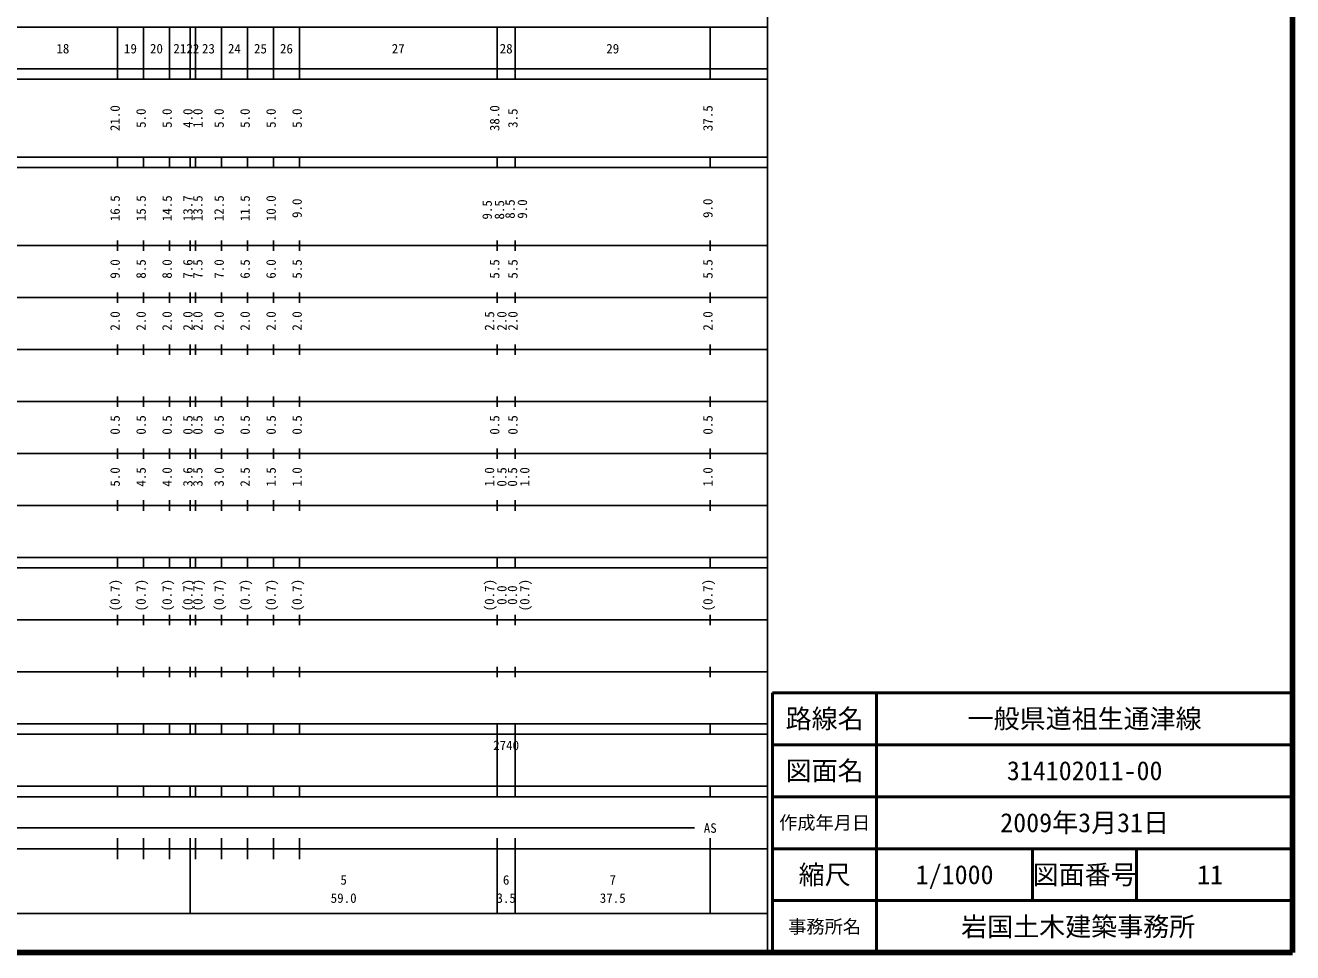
# Model space of a CAD drawing. Units: millimetres on the paper, enlarged 1000 times. Extents: x 40000 to 680000, y 20000 to 380000.
# Drawn here: x 436290 to 680000, y 20000 to 198357 of the extents above; entities that cross this region are included whole.
import ezdxf
from ezdxf.enums import TextEntityAlignment as Align

# ---------------------------------------------------------------- set-up
doc = ezdxf.new("R2010")
doc.units = ezdxf.units.MM
doc.header["$LTSCALE"] = 1000
for name, color, linetype, lineweight in [('M-TTL', 2, 'Continuous', 140), ('M-TTL-BAND', 7, 'Continuous', 25), ('M-TTL-FRAM', 2, 'Continuous', 50), ('M-TTL-LINE', 7, 'Continuous', 50)]:
    doc.layers.add(name, color=color, linetype=linetype, lineweight=lineweight)
doc.layers.add('M-TTL-TXT', color=7, linetype='Continuous')
doc.styles.add('ＭＳ ゴシック', font='')
doc.styles.get('ＭＳ ゴシック').set_extended_font_data('MS Gothic')

msp = doc.modelspace()

# ---------------------------------------------------------------- linework, layer by layer
at = {"layer": 'M-TTL'}
for p, q in [((680000, 20000), (680000, 380000)), ((40000, 20000), (680000, 20000))]:
    msp.add_line(p, q, dxfattribs=at)
at = {"layer": 'M-TTL-BAND'}
for p, q in [((579000, 20000), (579000, 370000)), ((68000, 198000), (579000, 198000)), ((454000, 188000), (454000, 198000)), ((459000, 188000), (459000, 198000)), ((464000, 188000), (464000, 198000)), ((468000, 188000), (468000, 198000)), ((469000, 188000), (469000, 198000)), ((474000, 188000), (474000, 198000)), ((479000, 188000), (479000, 198000)), ((484000, 188000), (484000, 198000)), ((489000, 188000), (489000, 198000)), ((527000, 188000), (527000, 198000)), ((530500, 188000), (530500, 198000)), ((568000, 188000), (568000, 198000)), ((40000, 190000), (579000, 190000)), ((40000, 188000), (579000, 188000)), ((40000, 173000), (579000, 173000)), ((40000, 171000), (579000, 171000)), ((454000, 171000), (454000, 173000)), ((459000, 171000), (459000, 173000)), ((464000, 171000), (464000, 173000)), ((468000, 171000), (468000, 173000)), ((469000, 171000), (469000, 173000)), ((474000, 171000), (474000, 173000)), ((479000, 171000), (479000, 173000)), ((484000, 171000), (484000, 173000)), ((489000, 171000), (489000, 173000)), ((527000, 171000), (527000, 173000)), ((530500, 171000), (530500, 173000)), ((568000, 171000), (568000, 173000)), ((40000, 156000), (579000, 156000)), ((454000, 155000), (454000, 157000)), ((459000, 155000), (459000, 157000)), ((464000, 155000), (464000, 157000)), ((468000, 155000), (468000, 157000)), ((469000, 155000), (469000, 157000)), ((474000, 155000), (474000, 157000)), ((479000, 155000), (479000, 157000)), ((484000, 155000), (484000, 157000)), ((489000, 155000), (489000, 157000)), ((527000, 155000), (527000, 157000)), ((530500, 155000), (530500, 157000)), ((568000, 155000), (568000, 157000)), ((454000, 145000), (454000, 147000)), ((459000, 145000), (459000, 147000)), ((464000, 145000), (464000, 147000)), ((468000, 145000), (468000, 147000)), ((469000, 145000), (469000, 147000)), ((474000, 145000), (474000, 147000)), ((479000, 145000), (479000, 147000)), ((484000, 145000), (484000, 147000)), ((489000, 145000), (489000, 147000)), ((527000, 145000), (527000, 147000)), ((530500, 145000), (530500, 147000)), ((568000, 145000), (568000, 147000)), ((46000, 146000), (579000, 146000)), ((454000, 135000), (454000, 137000)), ((459000, 135000), (459000, 137000)), ((464000, 135000), (464000, 137000)), ((468000, 135000), (468000, 137000)), ((469000, 135000), (469000, 137000)), ((474000, 135000), (474000, 137000)), ((479000, 135000), (479000, 137000)), ((484000, 135000), (484000, 137000)), ((489000, 135000), (489000, 137000)), ((527000, 135000), (527000, 137000)), ((530500, 135000), (530500, 137000)), ((568000, 135000), (568000, 137000)), ((52000, 136000), (579000, 136000)), ((454000, 125000), (454000, 127000)), ((459000, 125000), (459000, 127000)), ((464000, 125000), (464000, 127000)), ((468000, 125000), (468000, 127000)), ((469000, 125000), (469000, 127000)), ((474000, 125000), (474000, 127000)), ((479000, 125000), (479000, 127000)), ((484000, 125000), (484000, 127000)), ((489000, 125000), (489000, 127000)), ((527000, 125000), (527000, 127000)), ((530500, 125000), (530500, 127000)), ((568000, 125000), (568000, 127000)), ((46000, 126000), (579000, 126000)), ((454000, 115000), (454000, 117000)), ((459000, 115000), (459000, 117000)), ((464000, 115000), (464000, 117000)), ((468000, 115000), (468000, 117000)), ((469000, 115000), (469000, 117000)), ((474000, 115000), (474000, 117000)), ((479000, 115000), (479000, 117000)), ((484000, 115000), (484000, 117000)), ((489000, 115000), (489000, 117000)), ((527000, 115000), (527000, 117000)), ((530500, 115000), (530500, 117000)), ((568000, 115000), (568000, 117000)), ((52000, 116000), (579000, 116000)), ((46000, 106000), (579000, 106000)), ((454000, 105000), (454000, 107000)), ((459000, 105000), (459000, 107000)), ((464000, 105000), (464000, 107000)), ((468000, 105000), (468000, 107000)), ((469000, 105000), (469000, 107000)), ((474000, 105000), (474000, 107000)), ((479000, 105000), (479000, 107000)), ((484000, 105000), (484000, 107000)), ((489000, 105000), (489000, 107000)), ((527000, 105000), (527000, 107000)), ((530500, 105000), (530500, 107000)), ((568000, 105000), (568000, 107000)), ((40000, 96000), (579000, 96000)), ((454000, 94000), (454000, 96000)), ((459000, 94000), (459000, 96000)), ((464000, 94000), (464000, 96000)), ((468000, 94000), (468000, 96000)), ((469000, 94000), (469000, 96000)), ((474000, 94000), (474000, 96000)), ((479000, 94000), (479000, 96000)), ((484000, 94000), (484000, 96000)), ((489000, 94000), (489000, 96000)), ((527000, 94000), (527000, 96000)), ((530500, 94000), (530500, 96000)), ((568000, 94000), (568000, 96000)), ((40000, 94000), (579000, 94000)), ((49000, 84000), (579000, 84000)), ((454000, 83000), (454000, 85000)), ((459000, 83000), (459000, 85000)), ((464000, 83000), (464000, 85000)), ((468000, 83000), (468000, 85000)), ((469000, 83000), (469000, 85000)), ((474000, 83000), (474000, 85000)), ((479000, 83000), (479000, 85000)), ((484000, 83000), (484000, 85000)), ((489000, 83000), (489000, 85000)), ((527000, 83000), (527000, 85000)), ((530500, 83000), (530500, 85000)), ((568000, 83000), (568000, 85000)), ((40000, 74000), (579000, 74000)), ((454000, 73000), (454000, 75000)), ((459000, 73000), (459000, 75000)), ((464000, 73000), (464000, 75000)), ((468000, 73000), (468000, 75000)), ((469000, 73000), (469000, 75000)), ((474000, 73000), (474000, 75000)), ((479000, 73000), (479000, 75000)), ((484000, 73000), (484000, 75000)), ((489000, 73000), (489000, 75000)), ((527000, 73000), (527000, 75000)), ((530500, 73000), (530500, 75000)), ((568000, 73000), (568000, 75000)), ((40000, 64000), (579000, 64000)), ((454000, 62000), (454000, 64000)), ((459000, 62000), (459000, 64000)), ((464000, 62000), (464000, 64000)), ((468000, 62000), (468000, 64000)), ((469000, 62000), (469000, 64000)), ((474000, 62000), (474000, 64000)), ((479000, 62000), (479000, 64000)), ((484000, 62000), (484000, 64000)), ((489000, 62000), (489000, 64000)), ((527000, 62000), (527000, 64000)), ((530500, 62000), (530500, 64000)), ((568000, 62000), (568000, 64000)), ((40000, 62000), (579000, 62000)), ((527000, 52000), (527000, 62000)), ((530500, 52000), (530500, 62000)), ((40000, 52000), (579000, 52000)), ((454000, 50000), (454000, 52000)), ((459000, 50000), (459000, 52000)), ((464000, 50000), (464000, 52000)), ((468000, 50000), (468000, 52000)), ((469000, 50000), (469000, 52000)), ((474000, 50000), (474000, 52000)), ((479000, 50000), (479000, 52000)), ((484000, 50000), (484000, 52000)), ((489000, 50000), (489000, 52000)), ((527000, 50000), (527000, 52000)), ((530500, 50000), (530500, 52000)), ((568000, 50000), (568000, 52000)), ((40000, 50000), (579000, 50000)), ((71000, 44000), (565000, 44000)), ((454000, 38000), (454000, 42000)), ((459000, 38000), (459000, 42000)), ((464000, 38000), (464000, 42000)), ((468000, 27500), (468000, 42000)), ((469000, 38000), (469000, 42000)), ((474000, 38000), (474000, 42000)), ((479000, 38000), (479000, 42000)), ((484000, 38000), (484000, 42000)), ((489000, 38000), (489000, 42000)), ((527000, 27500), (527000, 42000)), ((530500, 27500), (530500, 42000)), ((568000, 27500), (568000, 42000)), ((40000, 40000), (579000, 40000)), ((68000, 27500), (579000, 27500))]:
    msp.add_line(p, q, dxfattribs=at)
at = {"layer": 'M-TTL-FRAM'}
for p, q in [((680000, 70000), (580000, 70000)), ((580000, 70000), (580000, 20000))]:
    msp.add_line(p, q, dxfattribs=at)
at = {"layer": 'M-TTL-LINE'}
for p, q in [((600000, 70000), (600000, 20000)), ((680000, 60000), (580000, 60000)), ((680000, 50000), (580000, 50000)), ((680000, 40000), (580000, 40000)), ((630000, 40000), (630000, 30000)), ((650000, 40000), (650000, 30000)), ((680000, 30000), (580000, 30000))]:
    msp.add_line(p, q, dxfattribs=at)

# ---------------------------------------------------------------- texts
at = {"layer": 'M-TTL-BAND', "style": 'ＭＳ ゴシック'}
for s, p in [('18', (443500, 192405)), ('19', (456500, 192405)), ('20', (461500, 192405)), ('21', (466000, 192405)), ('22', (468500, 192405)), ('23', (471500, 192405)), ('24', (476500, 192405)), ('25', (481500, 192405)), ('26', (486500, 192405)), ('27', (508000, 192405)), ('28', (528750, 192405)), ('29', (549250, 192405)), ('AS', (568000, 42500)), ('5', (497500, 32523)), ('6', (528750, 32523)), ('7', (549250, 32523)), ('59.0', (497500, 29033)), ('3.5', (528750, 29033)), ('37.5', (549250, 29033))]:
    msp.add_text(s, height=1833, dxfattribs=at).set_placement(p, align=Align.BOTTOM_CENTER)
for s, p in [('21.0', (455000, 180500)), ('38.0', (528000, 180500)), ('37.5', (569000, 180500)), ('5.0', (460000, 180500)), ('5.0', (465000, 180500)), ('4.0', (469000, 180500)), ('1.0', (470911, 180500)), ('5.0', (475000, 180500)), ('5.0', (480000, 180500)), ('5.0', (485000, 180500)), ('5.0', (490000, 180500)), ('3.5', (531500, 180500)), ('16.5', (455000, 163174)), ('15.5', (460000, 163174)), ('14.5', (465000, 163174)), ('13.7', (469000, 163174)), ('13.5', (470911, 163174)), ('12.5', (475000, 163174)), ('11.5', (480000, 163174)), ('10.0', (485000, 163174)), ('9.0', (490000, 163174)), ('9.5', (526545, 162870)), ('8.5', (528915, 162870)), ('8.5', (530955, 163022)), ('9.0', (533325, 163022)), ('9.0', (569000, 163174)), ('9.0', (455000, 151500)), ('8.5', (460000, 151500)), ('8.0', (465000, 151500)), ('7.6', (469000, 151500)), ('7.5', (470911, 151500)), ('7.0', (475000, 151500)), ('6.5', (480000, 151500)), ('6.0', (485000, 151500)), ('5.5', (490000, 151500)), ('5.5', (528000, 151500)), ('5.5', (531500, 151500)), ('5.5', (569000, 151500)), ('2.0', (455000, 141500)), ('2.0', (460000, 141500)), ('2.0', (465000, 141500)), ('2.0', (469000, 141500)), ('2.0', (470911, 141500)), ('2.0', (475000, 141500)), ('2.0', (480000, 141500)), ('2.0', (485000, 141500)), ('2.0', (490000, 141500)), ('2.5', (527000, 141500)), ('2.0', (529370, 141500)), ('2.0', (531500, 141500)), ('2.0', (569000, 141500)), ('0.5', (455000, 121500)), ('0.5', (460000, 121500)), ('0.5', (465000, 121500)), ('0.5', (469000, 121500)), ('0.5', (470911, 121500)), ('0.5', (475000, 121500)), ('0.5', (480000, 121500)), ('0.5', (485000, 121500)), ('0.5', (490000, 121500)), ('0.5', (528000, 121500)), ('0.5', (531500, 121500)), ('0.5', (569000, 121500)), ('5.0', (455000, 111500)), ('4.5', (460000, 111500)), ('4.0', (465000, 111500)), ('3.6', (469000, 111500)), ('3.5', (470911, 111500)), ('3.0', (475000, 111500)), ('2.5', (480000, 111500)), ('1.5', (485000, 111500)), ('1.0', (490000, 111500)), ('1.0', (527000, 111500)), ('0.5', (529370, 111500)), ('0.5', (531411, 111500)), ('1.0', (533781, 111500)), ('1.0', (569000, 111500)), ('(0.7)', (455000, 88764)), ('(0.7)', (460000, 88764)), ('(0.7)', (465000, 88764)), ('(0.7)', (469000, 88764)), ('(0.7)', (470911, 88764)), ('(0.7)', (475000, 88764)), ('(0.7)', (480000, 88764)), ('(0.7)', (485000, 88764)), ('(0.7)', (490000, 88764)), ('(0.7)', (527000, 88764)), ('0.0', (529370, 88764)), ('0.0', (531411, 88764)), ('(0.7)', (533781, 88764)), ('(0.7)', (569000, 88764))]:
    msp.add_text(s, height=1833, rotation=90, dxfattribs=at).set_placement(p, align=Align.BOTTOM_CENTER)
msp.add_text('2740', height=1833, dxfattribs=at).set_placement((526250, 58405), align=Align.BOTTOM_LEFT)
at = {"layer": 'M-TTL-TXT', "style": 'ＭＳ ゴシック'}
for s, height, p in [('路線名', 3666, (590000, 65000)), ('路線名', 3666, (590000, 65000)), ('一般県道祖生通津線', 3666, (640000, 65000)), ('図面名', 3666, (590000, 55000)), ('図面名', 3666, (590000, 55000)), ('314102011-00', 3666, (640000, 55000)), ('作成年月日', 2566, (590000, 45000)), ('作成年月日', 2566, (590000, 45000)), ('2009年3月31日', 3666, (640000, 45000)), ('縮尺', 3666, (590000, 35000)), ('縮尺', 3666, (590000, 35000)), ('1/1000', 3666, (615000, 35000)), ('図面番号', 3666, (640000, 35000)), ('図面番号', 3666, (640000, 35000)), ('11', 3666, (664125, 35000)), ('岩国土木建築事務所 ', 3666, (640000, 25000)), ('事務所名', 2566, (590000, 25000)), ('事務所名', 2566, (590000, 25000))]:
    msp.add_text(s, height=height, dxfattribs=at).set_placement(p, align=Align.MIDDLE_CENTER)

doc.saveas('drawing.dxf')
